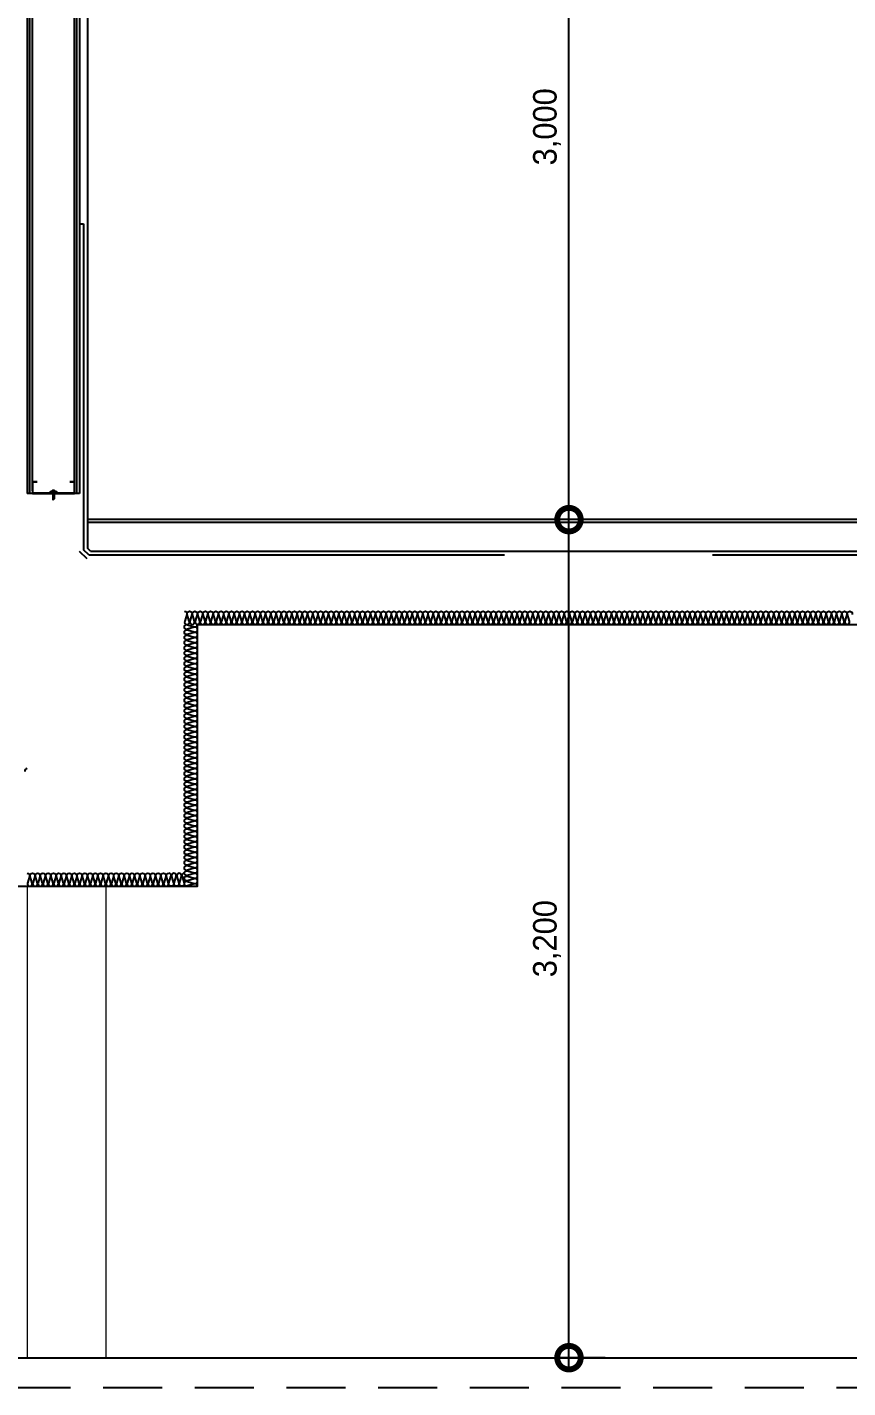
# Model space of a CAD drawing. Header units: millimetres. Extents: x 19868 to 801382, y -4805 to 85279.
# Drawn here: x 82038 to 85171, y 31614 to 36809 of the extents above; entities that cross this region are included whole.
import ezdxf

# ---------------------------------------------------------------- set-up
doc = ezdxf.new("R2010")
doc.units = ezdxf.units.MM
doc.header["$LTSCALE"] = 250
doc.linetypes.add('HID', pattern=[2.8, 1.8, -1])
doc.linetypes.add('HIDDEN', pattern=[9.525, 6.35, -3.175])
doc.layers.get('Defpoints').update_dxf_attribs({"color": 151})
for name, color, linetype in [('8입면선', 8, 'Continuous'), ('A-ELE-4', 4, 'Continuous'), ('A-ETC-8', 8, 'Continuous'), ('A-FIN', 6, 'Continuous'), ('A-WALL-D', 7, 'Continuous'), ('A-WP', 1, 'HID'), ('A-방수', 1, 'HIDDEN'), ('GAGAM-DT', 7, 'Continuous'), ('ISL', 251, 'Continuous'), ('입면', 7, 'Continuous')]:
    doc.layers.add(name, color=color, linetype=linetype)
doc.layers.add('A-ELE-9', color=9, linetype='Continuous', lineweight=5)
doc.layers.add('CK', color=221, linetype='Continuous', plot=False)
doc.styles.add('Gdim', font='')
doc.styles.get('Gdim').set_extended_font_data('Dotum')
doc.dimstyles.new('Gdim50', dxfattribs={"dimscale": 30, "dimtxt": 3, "dimasz": 6, "dimexe": 1.5, "dimexo": 2, "dimgap": 1, "dimtad": 1, "dimdec": 0, "dimzin": 0, "dimdsep": 46, "dimlunit": 6, "dimtxsty": 'Gdim', "dimblk": 'DOTSMALL', "dimcen": 1.5, "dimdle": 1.5, "dimclrd": 256, "dimclre": 256, "dimclrt": 256, "dimazin": 0, "dimtfac": 1, "dimtdec": 0, "dimtix": 1, "dimtmove": 2, "dimatfit": 3, "dimldrblk": 'DOTSMALL', "dimfxl": 1.5, "dimtolj": 1, "dimtzin": 0, "dimlwd": -1, "dimlwe": -1, "dimarcsym": 1})

# ---------------------------------------------------------------- blocks, each defined once
blk = doc.blocks.new('_DotSmall')
at = {"color": 0, "linetype": 'ByBlock', "const_width": 0.5}
blk.add_lwpolyline([(-0.0625, 0, 1), (0.0625, 0, 1)], format="xyb", close=True, dxfattribs=at)
blk = doc.blocks.new('*D93')
at = {"layer": 'CK', "transparency": 16777216}
for p, q in [((84106.4, 31683.9), (84106.4, 34973.9)), ((84244.7, 34928.9), (84061.4, 34928.9)), ((84244.7, 31728.9), (84061.4, 31728.9))]:
    blk.add_line(p, q, dxfattribs=at)
at = {"layer": 'Defpoints', "color": 0, "transparency": 16777216}
for p in [(84106.4, 34928.9), (84304.7, 34928.9), (84304.7, 31728.9)]:
    blk.add_point(p, dxfattribs=at)
at = {"layer": 'CK', "transparency": 16777216, "xscale": 180, "yscale": 180, "zscale": 180}
for p, rotation in [((84106.4, 34928.9), 90), ((84106.4, 31728.9), 270)]:
    blk.add_blockref('_DotSmall', p, dxfattribs=dict(at, rotation=rotation))
at = {"layer": 'CK', "transparency": 16777216, "insert": (84022.6, 33328.9), "char_height": 90, "attachment_point": 5, "rotation": 90, "style": 'Gdim'}
blk.add_mtext('\\A1;3,200', dxfattribs=at)
blk = doc.blocks.new('*D94')
at = {"layer": 'CK', "transparency": 16777216}
for p, q in [((84244.7, 37928.9), (84061.4, 37928.9)), ((84106.4, 34883.9), (84106.4, 37973.9)), ((84244.7, 34928.9), (84061.4, 34928.9))]:
    blk.add_line(p, q, dxfattribs=at)
at = {"layer": 'Defpoints', "color": 0, "transparency": 16777216}
for p in [(84106.4, 37928.9), (84304.7, 37928.9), (84304.7, 34928.9)]:
    blk.add_point(p, dxfattribs=at)
at = {"layer": 'CK', "transparency": 16777216, "xscale": 180, "yscale": 180, "zscale": 180}
for p, rotation in [((84106.4, 37928.9), 90), ((84106.4, 34928.9), 270)]:
    blk.add_blockref('_DotSmall', p, dxfattribs=dict(at, rotation=rotation))
at = {"layer": 'CK', "transparency": 16777216, "insert": (84022.6, 36428.9), "char_height": 90, "attachment_point": 5, "rotation": 90, "style": 'Gdim'}
blk.add_mtext('\\A1;3,000', dxfattribs=at)
blk = doc.blocks.new('*U105')
at = {"layer": '8입면선', "color": 8}
for p, q in [((3316397.6, 472011.4), (3316397.6, 478961.4)), ((3316577.6, 472011.4), (3316577.6, 478961.4))]:
    blk.add_line(p, q, dxfattribs=at)
at = {"layer": 'A-WALL-D'}
for p, q in [((3316387.6, 478961.4), (3316387.6, 472011.4)), ((3316407.6, 472021.4), (3316407.6, 478961.4)), ((3316567.6, 472021.4), (3316567.6, 478961.4)), ((3316587.6, 478961.4), (3316587.6, 472011.4)), ((3316407.6, 472011.4), (3316387.6, 472011.4)), ((3316587.6, 472011.4), (3316567.6, 472011.4))]:
    blk.add_line(p, q, dxfattribs=at)
at = {"layer": 'CK', "linetype": 'Continuous'}
blk.add_line((3316472.9, 472011.4), (3316502.3, 472011.4), dxfattribs=at)
at = {"layer": 'GAGAM-DT', "color": 8}
for p, q in [((3316482.8, 472017.2), (3316482.8, 472020.7)), ((3316492.7, 472017.2), (3316482.8, 472017.2)), ((3316491.2, 472022.2), (3316484.3, 472022.2)), ((3316485.3, 472017.2), (3316485.3, 472022.2)), ((3316485.3, 472017.2), (3316485.3, 471985.8)), ((3316490.3, 472017.2), (3316490.3, 472022.2)), ((3316490.3, 472017.2), (3316490.3, 471991.3)), ((3316492.7, 472017.2), (3316492.7, 472020.7)), ((3316490.3, 471991.3), (3316485.3, 471985.8))]:
    blk.add_line(p, q, dxfattribs=at)
for centre, start, end in [((3316484.3, 472020.7), 90, 180), ((3316491.2, 472020.7), 0, 90)]:
    blk.add_arc(centre, 1.51, start, end, dxfattribs=at)
at = {"layer": '입면', "color": 6}
for p, q in [((3316425.4, 472056.4), (3316407.6, 472056.4)), ((3316407.6, 472056.4), (3316407.6, 472011.4)), ((3316408.8, 472012.6), (3316408.8, 472055.2)), ((3316408.8, 472055.2), (3316425.4, 472055.2)), ((3316425.4, 472055.2), (3316425.4, 472056.4)), ((3316567.6, 472056.4), (3316549.8, 472056.4)), ((3316549.8, 472056.4), (3316549.8, 472055.2)), ((3316549.8, 472055.2), (3316566.4, 472055.2)), ((3316566.4, 472055.2), (3316566.4, 472012.6)), ((3316567.6, 472011.4), (3316567.6, 472056.4)), ((3316407.6, 472011.4), (3316472.9, 472011.4)), ((3316472.4, 472012.6), (3316408.8, 472012.6)), ((3316477.4, 472018.5), (3316472.4, 472012.6)), ((3316472.9, 472011.4), (3316477.9, 472017.3)), ((3316497.8, 472018.5), (3316477.4, 472018.5)), ((3316477.9, 472017.3), (3316497.3, 472017.3)), ((3316497.3, 472017.3), (3316502.3, 472011.4)), ((3316502.8, 472012.6), (3316497.8, 472018.5)), ((3316502.3, 472011.4), (3316567.6, 472011.4)), ((3316566.4, 472012.6), (3316502.8, 472012.6))]:
    blk.add_line(p, q, dxfattribs=at)
blk = doc.blocks.new('*U256')
at = {"layer": 'A-ELE-4'}
blk.add_line((5670, 150), (30, 150), dxfattribs=at)
at = {"layer": 'A-ETC-8'}
for p, q in [((0, 3300), (30, 3270)), ((5700, 3300), (5670, 3270)), ((30, 3270), (30, 41.2)), ((5670, 3270), (5670, 41.2)), ((30, 141), (5670, 141)), ((5670, 141), (5670, 150)), ((28.8, 0), (0, 28.8)), ((41.2, 30), (30, 41.2)), ((41.2, 30), (5658.8, 30)), ((5658.8, 30), (5670, 41.2)), ((5671.2, 0), (5700, 28.8))]:
    blk.add_line(p, q, dxfattribs=at)
at = {"layer": 'A-방수'}
for p, q in [((0, 1280), (15, 1280)), ((15, 1280), (15, 35)), ((5700, 1280), (5685, 1280)), ((5685, 1280), (5685, 35)), ((35, 15), (15, 35)), ((35, 15), (5665, 15)), ((5665, 15), (5685, 35))]:
    blk.add_line(p, q, dxfattribs=at)

msp = doc.modelspace()

# ---------------------------------------------------------------- linework, layer by layer
at = {"layer": 'A-ELE-9'}
for p, q in [((82038.2, 33528.9), (82038.2, 31728.9)), ((82338.2, 33528.9), (82338.2, 31728.9))]:
    msp.add_line(p, q, dxfattribs=at)
at = {"layer": 'A-FIN'}
msp.add_line((74938.2, 31728.9), (87938.2, 31728.9), dxfattribs=at)
at = {"layer": 'A-WP', "linetype": 'HID', "ltscale": 0.5, "elevation": 0}
msp.add_lwpolyline([(86838.2, 34593.9), (87853.2, 34593.9), (87853.2, 33893.9), (88153.2, 33893.9), (88153.2, 31613.9), (74723.2, 31613.9), (74723.2, 33293.9), (75023.2, 33293.9), (75023.2, 33993.9), (76038.2, 33993.9)], dxfattribs=at)
at = {"layer": 'ISL', "elevation": 0}
for points in [[(82638.2, 34578.9, -0.509039), (82647, 34566.8), (82639.4, 34541.1, 0.509267), (82648.2, 34528.9, 0.509267), (82657, 34541.1), (82649.4, 34566.8, -1.372593), (82667, 34566.8), (82659.4, 34541.1, 0.509267), (82668.2, 34528.9, 0.509267), (82677, 34541.1), (82669.4, 34566.8, -1.372593), (82687, 34566.8), (82679.4, 34541.1, 0.509267), (82688.2, 34528.9, 0.509267), (82697, 34541.1), (82689.4, 34566.8, -1.372593), (82707, 34566.8), (82699.4, 34541.1, 0.509267), (82708.2, 34528.9, 0.509267), (82717, 34541.1), (82709.4, 34566.8, -1.372593), (82727, 34566.8), (82719.4, 34541.1, 0.509267), (82728.2, 34528.9, 0.509267), (82737, 34541.1), (82729.4, 34566.8, -1.372593), (82747, 34566.8), (82739.4, 34541.1, 0.509267), (82748.2, 34528.9, 0.509267), (82757, 34541.1), (82749.4, 34566.8, -1.372593), (82767, 34566.8), (82759.4, 34541.1, 0.509267), (82768.2, 34528.9, 0.509267), (82777, 34541.1), (82769.4, 34566.8, -1.372593), (82787, 34566.8), (82779.4, 34541.1, 0.509267), (82788.2, 34528.9, 0.509267), (82797, 34541.1), (82789.4, 34566.8, -1.372593), (82807, 34566.8), (82799.4, 34541.1, 0.509267), (82808.2, 34528.9, 0.509267), (82817, 34541.1), (82809.4, 34566.8, -1.372593), (82827, 34566.8), (82819.4, 34541.1, 0.509267), (82828.2, 34528.9, 0.509267), (82837, 34541.1), (82829.4, 34566.8, -1.372593), (82847, 34566.8), (82839.4, 34541.1, 0.509267), (82848.2, 34528.9, 0.509267), (82857, 34541.1), (82849.4, 34566.8, -1.372593), (82867, 34566.8), (82859.4, 34541.1, 0.509267), (82868.2, 34528.9, 0.509267), (82877, 34541.1), (82869.4, 34566.8, -1.372593), (82887, 34566.8), (82879.4, 34541.1, 0.509267), (82888.2, 34528.9, 0.509267), (82897, 34541.1), (82889.4, 34566.8, -1.372593), (82907, 34566.8), (82899.4, 34541.1, 0.509267), (82908.2, 34528.9, 0.509267), (82917, 34541.1), (82909.4, 34566.8, -1.372593), (82927, 34566.8), (82919.4, 34541.1, 0.509267), (82928.2, 34528.9, 0.509267), (82937, 34541.1), (82929.4, 34566.8, -1.372593), (82947, 34566.8), (82939.4, 34541.1, 0.509267), (82948.2, 34528.9, 0.509267), (82957, 34541.1), (82949.4, 34566.8, -1.372593), (82967, 34566.8), (82959.4, 34541.1, 0.509267), (82968.2, 34528.9, 0.509267), (82977, 34541.1), (82969.4, 34566.8, -1.372593), (82987, 34566.8), (82979.4, 34541.1, 0.509267), (82988.2, 34528.9, 0.509267), (82997, 34541.1), (82989.4, 34566.8, -1.372593), (83007, 34566.8), (82999.4, 34541.1, 0.509267), (83008.2, 34528.9, 0.509267), (83017, 34541.1), (83009.4, 34566.8, -1.372593), (83027, 34566.8), (83019.4, 34541.1, 0.509267), (83028.2, 34528.9, 0.509267), (83037, 34541.1), (83029.4, 34566.8, -1.372593), (83047, 34566.8), (83039.4, 34541.1, 0.509267), (83048.2, 34528.9, 0.509267), (83057, 34541.1), (83049.4, 34566.8, -1.372593), (83067, 34566.8), (83059.4, 34541.1, 0.509267), (83068.2, 34528.9, 0.509267), (83077, 34541.1), (83069.4, 34566.8, -1.372593), (83087, 34566.8), (83079.4, 34541.1, 0.509267), (83088.2, 34528.9, 0.509267), (83097, 34541.1), (83089.4, 34566.8, -1.372593), (83107, 34566.8), (83099.4, 34541.1, 0.509267), (83108.2, 34528.9, 0.509267), (83117, 34541.1), (83109.4, 34566.8, -1.372593), (83127, 34566.8), (83119.4, 34541.1, 0.509267), (83128.2, 34528.9, 0.509267), (83137, 34541.1), (83129.4, 34566.8, -1.372593), (83147, 34566.8), (83139.4, 34541.1, 0.509267), (83148.2, 34528.9, 0.509267), (83157, 34541.1), (83149.4, 34566.8, -1.372593), (83167, 34566.8), (83159.4, 34541.1, 0.509267), (83168.2, 34528.9, 0.509267), (83177, 34541.1), (83169.4, 34566.8, -1.372593), (83187, 34566.8), (83179.4, 34541.1, 0.509267), (83188.2, 34528.9, 0.509267), (83197, 34541.1), (83189.4, 34566.8, -1.372593), (83207, 34566.8), (83199.4, 34541.1, 0.509267), (83208.2, 34528.9, 0.509267), (83217, 34541.1), (83209.4, 34566.8, -1.372593), (83227, 34566.8), (83219.4, 34541.1, 0.509267), (83228.2, 34528.9, 0.509267), (83237, 34541.1), (83229.4, 34566.8, -1.372593), (83247, 34566.8), (83239.4, 34541.1, 0.509267), (83248.2, 34528.9, 0.509267), (83257, 34541.1), (83249.4, 34566.8, -1.372593), (83267, 34566.8), (83259.4, 34541.1, 0.509267), (83268.2, 34528.9, 0.509267), (83277, 34541.1), (83269.4, 34566.8, -1.372593), (83287, 34566.8), (83279.4, 34541.1, 0.509267), (83288.2, 34528.9, 0.509267), (83297, 34541.1), (83289.4, 34566.8, -1.372593), (83307, 34566.8), (83299.4, 34541.1, 0.509267), (83308.2, 34528.9, 0.509267), (83317, 34541.1), (83309.4, 34566.8, -1.372593), (83327, 34566.8), (83319.4, 34541.1, 0.509267), (83328.2, 34528.9, 0.509267), (83337, 34541.1), (83329.4, 34566.8, -1.372593), (83347, 34566.8), (83339.4, 34541.1, 0.509267), (83348.2, 34528.9, 0.509267), (83357, 34541.1), (83349.4, 34566.8, -1.372593), (83367, 34566.8), (83359.4, 34541.1, 0.509267), (83368.2, 34528.9, 0.509267), (83377, 34541.1), (83369.4, 34566.8, -1.372593), (83387, 34566.8), (83379.4, 34541.1, 0.509267), (83388.2, 34528.9, 0.509267), (83397, 34541.1), (83389.4, 34566.8, -1.372593), (83407, 34566.8), (83399.4, 34541.1, 0.509267), (83408.2, 34528.9, 0.509267), (83417, 34541.1), (83409.4, 34566.8, -1.372593), (83427, 34566.8), (83419.4, 34541.1, 0.509267), (83428.2, 34528.9, 0.509267), (83437, 34541.1), (83429.4, 34566.8, -1.372593), (83447, 34566.8), (83439.4, 34541.1, 0.509267), (83448.2, 34528.9, 0.509267), (83457, 34541.1), (83449.4, 34566.8, -1.372593), (83467, 34566.8), (83459.4, 34541.1, 0.509267), (83468.2, 34528.9, 0.509267), (83477, 34541.1), (83469.4, 34566.8, -1.372593), (83487, 34566.8), (83479.4, 34541.1, 0.509267), (83488.2, 34528.9, 0.509267), (83497, 34541.1), (83489.4, 34566.8, -1.372593), (83507, 34566.8), (83499.4, 34541.1, 0.509267), (83508.2, 34528.9, 0.509267), (83517, 34541.1), (83509.4, 34566.8, -1.372593), (83527, 34566.8), (83519.4, 34541.1, 0.509267), (83528.2, 34528.9, 0.509267), (83537, 34541.1), (83529.4, 34566.8, -1.372593), (83547, 34566.8), (83539.4, 34541.1, 0.509267), (83548.2, 34528.9, 0.509267), (83557, 34541.1), (83549.4, 34566.8, -1.372593), (83567, 34566.8), (83559.4, 34541.1, 0.509267), (83568.2, 34528.9, 0.509267), (83577, 34541.1), (83569.4, 34566.8, -1.372593), (83587, 34566.8), (83579.4, 34541.1, 0.509267), (83588.2, 34528.9, 0.509267), (83597, 34541.1), (83589.4, 34566.8, -1.372593), (83607, 34566.8), (83599.4, 34541.1, 0.509267), (83608.2, 34528.9, 0.509267), (83617, 34541.1), (83609.4, 34566.8, -1.372593), (83627, 34566.8), (83619.4, 34541.1, 0.509267), (83628.2, 34528.9, 0.509267), (83637, 34541.1), (83629.4, 34566.8, -1.372593), (83647, 34566.8), (83639.4, 34541.1, 0.509267), (83648.2, 34528.9, 0.509267), (83657, 34541.1), (83649.4, 34566.8, -1.372593), (83667, 34566.8), (83659.4, 34541.1, 0.509267), (83668.2, 34528.9, 0.509267), (83677, 34541.1), (83669.4, 34566.8, -1.372593), (83687, 34566.8), (83679.4, 34541.1, 0.509267), (83688.2, 34528.9, 0.509267), (83697, 34541.1), (83689.4, 34566.8, -1.372593), (83707, 34566.8), (83699.4, 34541.1, 0.509267), (83708.2, 34528.9, 0.509267), (83717, 34541.1), (83709.4, 34566.8, -1.372593), (83727, 34566.8), (83719.4, 34541.1, 0.509267), (83728.2, 34528.9, 0.509267), (83737, 34541.1), (83729.4, 34566.8, -1.372593), (83747, 34566.8), (83739.4, 34541.1, 0.509267), (83748.2, 34528.9, 0.509267), (83757, 34541.1), (83749.4, 34566.8, -1.372593), (83767, 34566.8), (83759.4, 34541.1, 0.509267), (83768.2, 34528.9, 0.509267), (83777, 34541.1), (83769.4, 34566.8, -1.372593), (83787, 34566.8), (83779.4, 34541.1, 0.509267), (83788.2, 34528.9, 0.509267), (83797, 34541.1), (83789.4, 34566.8, -1.372593), (83807, 34566.8), (83799.4, 34541.1, 0.509267), (83808.2, 34528.9, 0.509267), (83817, 34541.1), (83809.4, 34566.8, -1.372593), (83827, 34566.8), (83819.4, 34541.1, 0.509267), (83828.2, 34528.9, 0.509267), (83837, 34541.1), (83829.4, 34566.8, -1.372593), (83847, 34566.8), (83839.4, 34541.1, 0.509267), (83848.2, 34528.9, 0.509267), (83857, 34541.1), (83849.4, 34566.8, -1.372593), (83867, 34566.8), (83859.4, 34541.1, 0.509267), (83868.2, 34528.9, 0.509267), (83877, 34541.1), (83869.4, 34566.8, -1.372593), (83887, 34566.8), (83879.4, 34541.1, 0.509267), (83888.2, 34528.9, 0.509267), (83897, 34541.1), (83889.4, 34566.8, -1.372593), (83907, 34566.8), (83899.4, 34541.1, 0.509267), (83908.2, 34528.9, 0.509267), (83917, 34541.1), (83909.4, 34566.8, -1.372593), (83927, 34566.8), (83919.4, 34541.1, 0.509267), (83928.2, 34528.9, 0.509267), (83937, 34541.1), (83929.4, 34566.8, -1.372593), (83947, 34566.8), (83939.4, 34541.1, 0.509267), (83948.2, 34528.9, 0.509267), (83957, 34541.1), (83949.4, 34566.8, -1.372593), (83967, 34566.8), (83959.4, 34541.1, 0.509267), (83968.2, 34528.9, 0.509267), (83977, 34541.1), (83969.4, 34566.8, -1.372593), (83987, 34566.8), (83979.4, 34541.1, 0.509267), (83988.2, 34528.9, 0.509267), (83997, 34541.1), (83989.4, 34566.8, -1.372593), (84007, 34566.8), (83999.4, 34541.1, 0.509267), (84008.2, 34528.9, 0.509267), (84017, 34541.1), (84009.4, 34566.8, -1.372593), (84027, 34566.8), (84019.4, 34541.1, 0.509267), (84028.2, 34528.9, 0.509267), (84037, 34541.1), (84029.4, 34566.8, -1.372593), (84047, 34566.8), (84039.4, 34541.1, 0.509267), (84048.2, 34528.9, 0.509267), (84057, 34541.1), (84049.4, 34566.8, -1.372593), (84067, 34566.8), (84059.4, 34541.1, 0.509267), (84068.2, 34528.9, 0.509267), (84077, 34541.1), (84069.4, 34566.8, -1.372593), (84087, 34566.8), (84079.4, 34541.1, 0.509267), (84088.2, 34528.9, 0.509267), (84097, 34541.1), (84089.4, 34566.8, -1.372593), (84107, 34566.8), (84099.4, 34541.1, 0.509267), (84108.2, 34528.9, 0.509267), (84117, 34541.1), (84109.4, 34566.8, -1.372593), (84127, 34566.8), (84119.4, 34541.1, 0.509267), (84128.2, 34528.9, 0.509267), (84137, 34541.1), (84129.4, 34566.8, -1.372593), (84147, 34566.8), (84139.4, 34541.1, 0.509267), (84148.2, 34528.9, 0.509267), (84157, 34541.1), (84149.4, 34566.8, -1.372593), (84167, 34566.8), (84159.4, 34541.1, 0.509267), (84168.2, 34528.9, 0.509267), (84177, 34541.1), (84169.4, 34566.8, -1.372593), (84187, 34566.8), (84179.4, 34541.1, 0.509267), (84188.2, 34528.9, 0.509267), (84197, 34541.1), (84189.4, 34566.8, -1.372593), (84207, 34566.8), (84199.4, 34541.1, 0.509267), (84208.2, 34528.9, 0.509267), (84217, 34541.1), (84209.4, 34566.8, -1.372593), (84227, 34566.8), (84219.4, 34541.1, 0.509267), (84228.2, 34528.9, 0.509267), (84237, 34541.1), (84229.4, 34566.8, -1.372593), (84247, 34566.8), (84239.4, 34541.1, 0.509267), (84248.2, 34528.9, 0.509267), (84257, 34541.1), (84249.4, 34566.8, -1.372593), (84267, 34566.8), (84259.4, 34541.1, 0.509267), (84268.2, 34528.9, 0.509267), (84277, 34541.1), (84269.4, 34566.8, -1.372593), (84287, 34566.8), (84279.4, 34541.1, 0.509267), (84288.2, 34528.9, 0.509267), (84297, 34541.1), (84289.4, 34566.8, -1.372593), (84307, 34566.8), (84299.4, 34541.1, 0.509267), (84308.2, 34528.9, 0.509267), (84317, 34541.1), (84309.4, 34566.8, -1.372593), (84327, 34566.8), (84319.4, 34541.1, 0.509267), (84328.2, 34528.9, 0.509267), (84337, 34541.1), (84329.4, 34566.8, -1.372593), (84347, 34566.8), (84339.4, 34541.1, 0.509267), (84348.2, 34528.9, 0.509267), (84357, 34541.1), (84349.4, 34566.8, -1.372593), (84367, 34566.8), (84359.4, 34541.1, 0.509267), (84368.2, 34528.9, 0.509267), (84377, 34541.1), (84369.4, 34566.8, -1.372593), (84387, 34566.8), (84379.4, 34541.1, 0.509267), (84388.2, 34528.9, 0.509267), (84397, 34541.1), (84389.4, 34566.8, -1.372593), (84407, 34566.8), (84399.4, 34541.1, 0.509267), (84408.2, 34528.9, 0.509267), (84417, 34541.1), (84409.4, 34566.8, -1.372593), (84427, 34566.8), (84419.4, 34541.1, 0.509267), (84428.2, 34528.9, 0.509267), (84437, 34541.1), (84429.4, 34566.8, -1.372593), (84447, 34566.8), (84439.4, 34541.1, 0.509267), (84448.2, 34528.9, 0.509267), (84457, 34541.1), (84449.4, 34566.8, -1.372593), (84467, 34566.8), (84459.4, 34541.1, 0.509267), (84468.2, 34528.9, 0.509267), (84477, 34541.1), (84469.4, 34566.8, -1.372593), (84487, 34566.8), (84479.4, 34541.1, 0.509267), (84488.2, 34528.9, 0.509267), (84497, 34541.1), (84489.4, 34566.8, -1.372593), (84507, 34566.8), (84499.4, 34541.1, 0.509267), (84508.2, 34528.9, 0.509267), (84517, 34541.1), (84509.4, 34566.8, -1.372593), (84527, 34566.8), (84519.4, 34541.1, 0.509267), (84528.2, 34528.9, 0.509267), (84537, 34541.1), (84529.4, 34566.8, -1.372593), (84547, 34566.8), (84539.4, 34541.1, 0.509267), (84548.2, 34528.9, 0.509267), (84557, 34541.1), (84549.4, 34566.8, -1.372593), (84567, 34566.8), (84559.4, 34541.1, 0.509267), (84568.2, 34528.9, 0.509267), (84577, 34541.1), (84569.4, 34566.8, -1.372593), (84587, 34566.8), (84579.4, 34541.1, 0.509267), (84588.2, 34528.9, 0.509267), (84597, 34541.1), (84589.4, 34566.8, -1.372593), (84607, 34566.8), (84599.4, 34541.1, 0.509267), (84608.2, 34528.9, 0.509267), (84617, 34541.1), (84609.4, 34566.8, -1.372593), (84627, 34566.8), (84619.4, 34541.1, 0.509267), (84628.2, 34528.9, 0.509267), (84637, 34541.1), (84629.4, 34566.8, -1.372593), (84647, 34566.8), (84639.4, 34541.1, 0.509267), (84648.2, 34528.9, 0.509267), (84657, 34541.1), (84649.4, 34566.8, -1.372593), (84667, 34566.8), (84659.4, 34541.1, 0.509267), (84668.2, 34528.9, 0.509267), (84677, 34541.1), (84669.4, 34566.8, -1.372593), (84687, 34566.8), (84679.4, 34541.1, 0.509267), (84688.2, 34528.9, 0.509267), (84697, 34541.1), (84689.4, 34566.8, -1.372593), (84707, 34566.8), (84699.4, 34541.1, 0.509267), (84708.2, 34528.9, 0.509267), (84717, 34541.1), (84709.4, 34566.8, -1.372593), (84727, 34566.8), (84719.4, 34541.1, 0.509267), (84728.2, 34528.9, 0.509267), (84737, 34541.1), (84729.4, 34566.8, -1.372593), (84747, 34566.8), (84739.4, 34541.1, 0.509267), (84748.2, 34528.9, 0.509267), (84757, 34541.1), (84749.4, 34566.8, -1.372593), (84767, 34566.8), (84759.4, 34541.1, 0.509267), (84768.2, 34528.9, 0.509267), (84777, 34541.1), (84769.4, 34566.8, -1.372593), (84787, 34566.8), (84779.4, 34541.1, 0.509267), (84788.2, 34528.9, 0.509267), (84797, 34541.1), (84789.4, 34566.8, -1.372593), (84807, 34566.8), (84799.4, 34541.1, 0.509267), (84808.2, 34528.9, 0.509267), (84817, 34541.1), (84809.4, 34566.8, -1.372593), (84827, 34566.8), (84819.4, 34541.1, 0.509267), (84828.2, 34528.9, 0.509267), (84837, 34541.1), (84829.4, 34566.8, -1.372593), (84847, 34566.8), (84839.4, 34541.1, 0.509267), (84848.2, 34528.9, 0.509267), (84857, 34541.1), (84849.4, 34566.8, -1.372593), (84867, 34566.8), (84859.4, 34541.1, 0.509267), (84868.2, 34528.9, 0.509267), (84877, 34541.1), (84869.4, 34566.8, -1.372593), (84887, 34566.8), (84879.4, 34541.1, 0.509267), (84888.2, 34528.9, 0.509267), (84897, 34541.1), (84889.4, 34566.8, -1.372593), (84907, 34566.8), (84899.4, 34541.1, 0.509267), (84908.2, 34528.9, 0.509267), (84917, 34541.1), (84909.4, 34566.8, -1.372593), (84927, 34566.8), (84919.4, 34541.1, 0.509267), (84928.2, 34528.9, 0.509267), (84937, 34541.1), (84929.4, 34566.8, -1.372593), (84947, 34566.8), (84939.4, 34541.1, 0.509267), (84948.2, 34528.9, 0.509267), (84957, 34541.1), (84949.4, 34566.8, -1.372593), (84967, 34566.8), (84959.4, 34541.1, 0.509267), (84968.2, 34528.9, 0.509267), (84977, 34541.1), (84969.4, 34566.8, -1.372593), (84987, 34566.8), (84979.4, 34541.1, 0.509267), (84988.2, 34528.9, 0.509267), (84997, 34541.1), (84989.4, 34566.8, -1.372593), (85007, 34566.8), (84999.4, 34541.1, 0.509267), (85008.2, 34528.9, 0.509267), (85017, 34541.1), (85009.4, 34566.8, -1.372593), (85027, 34566.8), (85019.4, 34541.1, 0.509267), (85028.2, 34528.9, 0.509267), (85037, 34541.1), (85029.4, 34566.8, -1.372593), (85047, 34566.8), (85039.4, 34541.1, 0.509267), (85048.2, 34528.9, 0.509267), (85057, 34541.1), (85049.4, 34566.8, -1.372593), (85067, 34566.8), (85059.4, 34541.1, 0.509267), (85068.2, 34528.9, 0.509267), (85077, 34541.1), (85069.4, 34566.8, -1.372593), (85087, 34566.8), (85079.4, 34541.1, 0.509267), (85088.2, 34528.9, 0.509267), (85097, 34541.1), (85089.4, 34566.8, -1.372593), (85107, 34566.8), (85099.4, 34541.1, 0.509267), (85108.2, 34528.9, 0.509267), (85117, 34541.1), (85109.4, 34566.8, -1.372593), (85127, 34566.8), (85119.4, 34541.1, 0.509267), (85128.2, 34528.9, 0.509267), (85137, 34541.1), (85129.4, 34566.8, -1.372593), (85147, 34566.8), (85139.4, 34541.1, 0.509267), (85148.2, 34528.9, 0.509267), (85157, 34541.1), (85149.4, 34566.8, -1.372593), (85167, 34566.8), (85159.4, 34541.1, 0.509267), (85168.2, 34528.9, 0.509267), (85177, 34541.1), (85169.4, 34566.8, -1.372593), (85187, 34566.8)], [(82038.2, 33978.9, 0.508361), (82029.4, 33966.8)], [(82038.2, 33578.9, -0.00027), (82038.2, 33578.9, -0.509267), (82047, 33566.8), (82039.4, 33541.1, 1.372593), (82057, 33541.1), (82049.4, 33566.8, -0.509267), (82058.2, 33578.9, -0.509267), (82067, 33566.8), (82059.4, 33541.1, 1.372593), (82077, 33541.1), (82069.4, 33566.8, -0.509267), (82078.2, 33578.9, -0.509267), (82087, 33566.8), (82079.4, 33541.1, 1.372593), (82097, 33541.1), (82089.4, 33566.8, -0.509267), (82098.2, 33578.9, -0.509267), (82107, 33566.8), (82099.4, 33541.1, 1.372593), (82117, 33541.1), (82109.4, 33566.8, -0.509267), (82118.2, 33578.9, -0.509267), (82127, 33566.8), (82119.4, 33541.1, 1.372593), (82137, 33541.1), (82129.4, 33566.8, -0.509267), (82138.2, 33578.9, -0.509267), (82147, 33566.8), (82139.4, 33541.1, 1.372593), (82157, 33541.1), (82149.4, 33566.8, -0.509267), (82158.2, 33578.9, -0.509267), (82167, 33566.8), (82159.4, 33541.1, 1.372593), (82177, 33541.1), (82169.4, 33566.8, -0.509267), (82178.2, 33578.9, -0.509267), (82187, 33566.8), (82179.4, 33541.1, 1.372593), (82197, 33541.1), (82189.4, 33566.8, -0.509267), (82198.2, 33578.9, -0.509267), (82207, 33566.8), (82199.4, 33541.1, 1.372593), (82217, 33541.1), (82209.4, 33566.8, -0.509267), (82218.2, 33578.9, -0.509267), (82227, 33566.8), (82219.4, 33541.1, 1.372593), (82237, 33541.1), (82229.4, 33566.8, -0.509267), (82238.2, 33578.9, -0.509267), (82247, 33566.8), (82239.4, 33541.1, 1.372593), (82257, 33541.1), (82249.4, 33566.8, -0.509267), (82258.2, 33578.9, -0.509267), (82267, 33566.8), (82259.4, 33541.1, 1.372593), (82277, 33541.1), (82269.4, 33566.8, -0.509267), (82278.2, 33578.9, -0.509267), (82287, 33566.8), (82279.4, 33541.1, 1.372593), (82297, 33541.1), (82289.4, 33566.8, -0.509267), (82298.2, 33578.9, -0.509267), (82307, 33566.8), (82299.4, 33541.1, 1.372593), (82317, 33541.1), (82309.4, 33566.8, -0.509267), (82318.2, 33578.9, -0.509267), (82327, 33566.8), (82319.4, 33541.1, 1.372593), (82337, 33541.1), (82329.4, 33566.8, -0.509267), (82338.2, 33578.9, -0.509267), (82347, 33566.8), (82339.4, 33541.1, 1.372593), (82357, 33541.1), (82349.4, 33566.8, -0.509267), (82358.2, 33578.9, -0.509267), (82367, 33566.8), (82359.4, 33541.1, 1.372593), (82377, 33541.1), (82369.4, 33566.8, -0.509267), (82378.2, 33578.9, -0.509267), (82387, 33566.8), (82379.4, 33541.1, 1.372593), (82397, 33541.1), (82389.4, 33566.8, -0.509267), (82398.2, 33578.9, -0.509267), (82407, 33566.8), (82399.4, 33541.1, 1.372593), (82417, 33541.1), (82409.4, 33566.8, -0.509267), (82418.2, 33578.9, -0.509267), (82427, 33566.8), (82419.4, 33541.1, 1.372593), (82437, 33541.1), (82429.4, 33566.8, -0.509267), (82438.2, 33578.9, -0.509267), (82447, 33566.8), (82439.4, 33541.1, 1.372593), (82457, 33541.1), (82449.4, 33566.8, -0.509267), (82458.2, 33578.9, -0.509267), (82467, 33566.8), (82459.4, 33541.1, 1.372593), (82477, 33541.1), (82469.4, 33566.8, -0.509267), (82478.2, 33578.9, -0.509267), (82487, 33566.8), (82479.4, 33541.1, 1.372593), (82497, 33541.1), (82489.4, 33566.8, -0.509267), (82498.2, 33578.9, -0.509267), (82507, 33566.8), (82499.4, 33541.1, 1.372593), (82517, 33541.1), (82509.4, 33566.8, -0.509267), (82518.2, 33578.9, -0.509267), (82527, 33566.8), (82519.4, 33541.1, 1.372593), (82537, 33541.1), (82529.4, 33566.8, -0.509267), (82538.2, 33578.9, -0.509267), (82547, 33566.8), (82539.4, 33541.1, 1.372593), (82557, 33541.1), (82549.4, 33566.8, -0.509267), (82558.2, 33578.9, -0.509267), (82567, 33566.8), (82559.4, 33541.1, 1.372593), (82577, 33541.1), (82569.4, 33566.8, -0.509267), (82578.2, 33578.9)], [(82638.2, 33578.9, 0.000181), (82638.2, 33578.9, 0.509267), (82629.4, 33566.8), (82637, 33541.1, -1.372593), (82619.4, 33541.1), (82627, 33566.8, 0.509267), (82618.2, 33578.9, 0.509267), (82609.4, 33566.8), (82617, 33541.1, -1.372593), (82599.4, 33541.1), (82607, 33566.8, 0.509267), (82598.2, 33578.9, 0.509267), (82589.4, 33566.8), (82597, 33541.1, -1.372593), (82579.4, 33541.1), (82587, 33566.8, 0.509267), (82578.2, 33578.9)]]:
    msp.add_lwpolyline(points, format="xyb", dxfattribs=at)
msp.add_lwpolyline([(74738.2, 33228.9), (75088.2, 33228.9), (75088.2, 33928.9), (81988.2, 33928.9), (81988.2, 33528.9), (82688.2, 33528.9), (82688.2, 34528.9), (87788.2, 34528.9), (87788.2, 33828.9), (88138.2, 33828.9)], dxfattribs=at)
at = {"layer": 'ISL'}
msp.add_lwpolyline([(82688.2, 33528.9, 0.509039), (82676.1, 33537.8), (82650.3, 33530.1, -0.509267), (82638.2, 33538.9, -0.509267), (82650.3, 33547.8), (82676.1, 33540.1, 1.372593), (82676.1, 33557.8), (82650.3, 33550.1, -0.509267), (82638.2, 33558.9, -0.509267), (82650.3, 33567.8), (82676.1, 33560.1, 1.372593), (82676.1, 33577.8), (82650.3, 33570.1, -0.509267), (82638.2, 33578.9, -0.509267), (82650.3, 33587.8), (82676.1, 33580.1, 1.372593), (82676.1, 33597.8), (82650.3, 33590.1, -0.509267), (82638.2, 33598.9, -0.509267), (82650.3, 33607.8), (82676.1, 33600.1, 1.372593), (82676.1, 33617.8), (82650.3, 33610.1, -0.509267), (82638.2, 33618.9, -0.509267), (82650.3, 33627.8), (82676.1, 33620.1, 1.372593), (82676.1, 33637.8), (82650.3, 33630.1, -0.509267), (82638.2, 33638.9, -0.509267), (82650.3, 33647.8), (82676.1, 33640.1, 1.372593), (82676.1, 33657.8), (82650.3, 33650.1, -0.509267), (82638.2, 33658.9, -0.509267), (82650.3, 33667.8), (82676.1, 33660.1, 1.372593), (82676.1, 33677.8), (82650.3, 33670.1, -0.509267), (82638.2, 33678.9, -0.509267), (82650.3, 33687.8), (82676.1, 33680.1, 1.372593), (82676.1, 33697.8), (82650.3, 33690.1, -0.509267), (82638.2, 33698.9, -0.509267), (82650.3, 33707.8), (82676.1, 33700.1, 1.372593), (82676.1, 33717.8), (82650.3, 33710.1, -0.509267), (82638.2, 33718.9, -0.509267), (82650.3, 33727.8), (82676.1, 33720.1, 1.372593), (82676.1, 33737.8), (82650.3, 33730.1, -0.509267), (82638.2, 33738.9, -0.509267), (82650.3, 33747.8), (82676.1, 33740.1, 1.372593), (82676.1, 33757.8), (82650.3, 33750.1, -0.509267), (82638.2, 33758.9, -0.509267), (82650.3, 33767.8), (82676.1, 33760.1, 1.372593), (82676.1, 33777.8), (82650.3, 33770.1, -0.509267), (82638.2, 33778.9, -0.509267), (82650.3, 33787.8), (82676.1, 33780.1, 1.372593), (82676.1, 33797.8), (82650.3, 33790.1, -0.509267), (82638.2, 33798.9, -0.509267), (82650.3, 33807.8), (82676.1, 33800.1, 1.372593), (82676.1, 33817.8), (82650.3, 33810.1, -0.509267), (82638.2, 33818.9, -0.509267), (82650.3, 33827.8), (82676.1, 33820.1, 1.372593), (82676.1, 33837.8), (82650.3, 33830.1, -0.509267), (82638.2, 33838.9, -0.509267), (82650.3, 33847.8), (82676.1, 33840.1, 1.372593), (82676.1, 33857.8), (82650.3, 33850.1, -0.509267), (82638.2, 33858.9, -0.509267), (82650.3, 33867.8), (82676.1, 33860.1, 1.372593), (82676.1, 33877.8), (82650.3, 33870.1, -0.509267), (82638.2, 33878.9, -0.509267), (82650.3, 33887.8), (82676.1, 33880.1, 1.372593), (82676.1, 33897.8), (82650.3, 33890.1, -0.509267), (82638.2, 33898.9, -0.509267), (82650.3, 33907.8), (82676.1, 33900.1, 1.372593), (82676.1, 33917.8), (82650.3, 33910.1, -0.509267), (82638.2, 33918.9, -0.509267), (82650.3, 33927.8), (82676.1, 33920.1, 1.372593), (82676.1, 33937.8), (82650.3, 33930.1, -0.509267), (82638.2, 33938.9, -0.509267), (82650.3, 33947.8), (82676.1, 33940.1, 1.372593), (82676.1, 33957.8), (82650.3, 33950.1, -0.509267), (82638.2, 33958.9, -0.509267), (82650.3, 33967.8), (82676.1, 33960.1, 1.372593), (82676.1, 33977.8), (82650.3, 33970.1, -0.509267), (82638.2, 33978.9, -0.509267), (82650.3, 33987.8), (82676.1, 33980.1, 1.372593), (82676.1, 33997.8), (82650.3, 33990.1, -0.509267), (82638.2, 33998.9, -0.509267), (82650.3, 34007.8), (82676.1, 34000.1, 1.372593), (82676.1, 34017.8), (82650.3, 34010.1, -0.509267), (82638.2, 34018.9, -0.509267), (82650.3, 34027.8), (82676.1, 34020.1, 1.372593), (82676.1, 34037.8), (82650.3, 34030.1, -0.509267), (82638.2, 34038.9, -0.509267), (82650.3, 34047.8), (82676.1, 34040.1, 1.372593), (82676.1, 34057.8), (82650.3, 34050.1, -0.509267), (82638.2, 34058.9, -0.509267), (82650.3, 34067.8), (82676.1, 34060.1, 1.372593), (82676.1, 34077.8), (82650.3, 34070.1, -0.509267), (82638.2, 34078.9, -0.509267), (82650.3, 34087.8), (82676.1, 34080.1, 1.372593), (82676.1, 34097.8), (82650.3, 34090.1, -0.509267), (82638.2, 34098.9, -0.509267), (82650.3, 34107.8), (82676.1, 34100.1, 1.372593), (82676.1, 34117.8), (82650.3, 34110.1, -0.509267), (82638.2, 34118.9, -0.509267), (82650.3, 34127.8), (82676.1, 34120.1, 1.372593), (82676.1, 34137.8), (82650.3, 34130.1, -0.509267), (82638.2, 34138.9, -0.509267), (82650.3, 34147.8), (82676.1, 34140.1, 1.372593), (82676.1, 34157.8), (82650.3, 34150.1, -0.509267), (82638.2, 34158.9, -0.509267), (82650.3, 34167.8), (82676.1, 34160.1, 1.372593), (82676.1, 34177.8), (82650.3, 34170.1, -0.509267), (82638.2, 34178.9, -0.509267), (82650.3, 34187.8), (82676.1, 34180.1, 1.372593), (82676.1, 34197.8), (82650.3, 34190.1, -0.509267), (82638.2, 34198.9, -0.509267), (82650.3, 34207.8), (82676.1, 34200.1, 1.372593), (82676.1, 34217.8), (82650.3, 34210.1, -0.509267), (82638.2, 34218.9, -0.509267), (82650.3, 34227.8), (82676.1, 34220.1, 1.372593), (82676.1, 34237.8), (82650.3, 34230.1, -0.509267), (82638.2, 34238.9, -0.509267), (82650.3, 34247.8), (82676.1, 34240.1, 1.372593), (82676.1, 34257.8), (82650.3, 34250.1, -0.509267), (82638.2, 34258.9, -0.509267), (82650.3, 34267.8), (82676.1, 34260.1, 1.372593), (82676.1, 34277.8), (82650.3, 34270.1, -0.509267), (82638.2, 34278.9, -0.509267), (82650.3, 34287.8), (82676.1, 34280.1, 1.372593), (82676.1, 34297.8), (82650.3, 34290.1, -0.509267), (82638.2, 34298.9, -0.509267), (82650.3, 34307.8), (82676.1, 34300.1, 1.372593), (82676.1, 34317.8), (82650.3, 34310.1, -0.509267), (82638.2, 34318.9, -0.509267), (82650.3, 34327.8), (82676.1, 34320.1, 1.372593), (82676.1, 34337.8), (82650.3, 34330.1, -0.509267), (82638.2, 34338.9, -0.509267), (82650.3, 34347.8), (82676.1, 34340.1, 1.372593), (82676.1, 34357.8), (82650.3, 34350.1, -0.509267), (82638.2, 34358.9, -0.509267), (82650.3, 34367.8), (82676.1, 34360.1, 1.372593), (82676.1, 34377.8), (82650.3, 34370.1, -0.509267), (82638.2, 34378.9, -0.509267), (82650.3, 34387.8), (82676.1, 34380.1, 1.372593), (82676.1, 34397.8), (82650.3, 34390.1, -0.509267), (82638.2, 34398.9, -0.509267), (82650.3, 34407.8), (82676.1, 34400.1, 1.372593), (82676.1, 34417.8), (82650.3, 34410.1, -0.509267), (82638.2, 34418.9, -0.509267), (82650.3, 34427.8), (82676.1, 34420.1, 1.372593), (82676.1, 34437.8), (82650.3, 34430.1, -0.509267), (82638.2, 34438.9, -0.509267), (82650.3, 34447.8), (82676.1, 34440.1, 1.372593), (82676.1, 34457.8), (82650.3, 34450.1, -0.509267), (82638.2, 34458.9, -0.509267), (82650.3, 34467.8), (82676.1, 34460.1, 1.372593), (82676.1, 34477.8), (82650.3, 34470.1, -0.509267), (82638.2, 34478.9, -0.509267), (82650.3, 34487.8), (82676.1, 34480.1, 1.372593), (82676.1, 34497.8), (82650.3, 34490.1, -0.509267), (82638.2, 34498.9, -0.509267), (82650.3, 34507.8), (82676.1, 34500.1, 1.372593), (82676.1, 34517.8), (82650.3, 34510.1, -0.509267), (82638.2, 34518.9, -0.509267), (82650.3, 34527.8), (82676.1, 34520.1, 0.508361), (82688.2, 34528.9, 0.508361)], format="xyb", dxfattribs=at)

# ---------------------------------------------------------------- block references
at = {"layer": 'A-FIN'}
msp.add_blockref('*U256', (82238.2, 34778.9), dxfattribs=at)
at = {"layer": 'A-WALL-D'}
msp.add_blockref('*U105', (-3234349.4, -436982.5), dxfattribs=at)

# ---------------------------------------------------------------- dimensions: what is measured, and where the dimension line sits
at = {"layer": 'CK'}
for base, p1, p2, picture, middle in [((84106.4, 37928.9), (84304.7, 34928.9), (84304.7, 37928.9), '*D94', (84022.6, 36428.9)), ((84106.4, 34928.9), (84304.7, 31728.9), (84304.7, 34928.9), '*D93', (84022.6, 33328.9))]:
    dim = msp.add_linear_dim(base=base, p1=p1, p2=p2, angle=90, dimstyle='Gdim50', dxfattribs=at)
    dim.commit()
    dim.dimension.update_dxf_attribs({"geometry": picture, "text_midpoint": middle})

doc.saveas('drawing.dxf')
